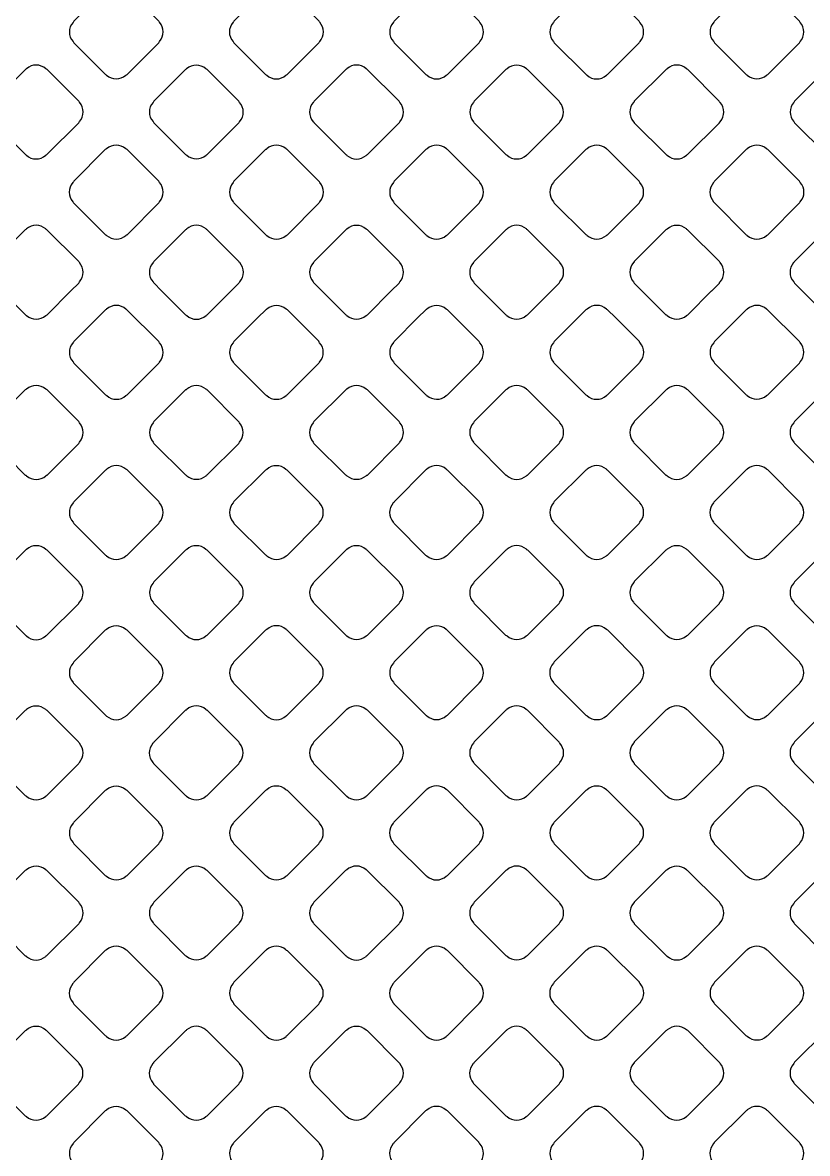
# Model space of a CAD drawing. Extents: x 0 to 248, y 0 to 175.
# Drawn here: x 83.821 to 84.877, y 146.224 to 147.746 of the extents above; entities that cross this region are included whole.
import ezdxf

# ---------------------------------------------------------------- set-up
doc = ezdxf.new("R2010")
doc.units = 0
doc.layers.add('gbr-dxf', color=7, linetype='Continuous')

msp = doc.modelspace()

# ---------------------------------------------------------------- linework, layer by layer
at = {"layer": 'gbr-dxf', "linetype": 'Continuous'}
for points in [[(83.8889, 147.7202, -0.087686), (83.8899, 147.7187), (83.9327, 147.6759, -0.083559), (83.9341, 147.675, 0.379672), (83.96, 147.675, -0.096157), (83.9616, 147.676), (84.0043, 147.7186, -0.095796), (84.0053, 147.7203, 0.379293), (84.0052, 147.7462, -0.087784), (84.0043, 147.7477), (83.9616, 147.7904, -0.092233), (83.9601, 147.7913, 0.379289), (83.9341, 147.7914, -0.095866), (83.9325, 147.7904), (83.8899, 147.7478, -0.098209), (83.8889, 147.7461, 0.379506)], [(84.1043, 147.7202, -0.09148), (84.1052, 147.7187), (84.1481, 147.6758, -0.0873), (84.1496, 147.6749, 0.379324), (84.1755, 147.6749, -0.096157), (84.1772, 147.6759), (84.2199, 147.7186, -0.095394), (84.2209, 147.7203, 0.379214), (84.2209, 147.7462, -0.083235), (84.22, 147.7476), (84.1771, 147.7905, -0.086956), (84.1756, 147.7915, 0.379731), (84.1496, 147.7915, -0.09572), (84.148, 147.7905), (84.1053, 147.7478, -0.096332), (84.1043, 147.7462, 0.379289)], [(84.32, 147.7202, -0.099534), (84.321, 147.7185), (84.3636, 147.6759, -0.095935), (84.3653, 147.6749, 0.379287), (84.3912, 147.6749, -0.095612), (84.3928, 147.6759), (84.4354, 147.7184, -0.095602), (84.4363, 147.7201, 0.379293), (84.4363, 147.746, -0.095956), (84.4353, 147.7477), (84.3925, 147.7905, -0.083056), (84.3911, 147.7914, 0.379731), (84.3652, 147.7914, -0.09572), (84.3635, 147.7904), (84.321, 147.7478, -0.096332), (84.32, 147.7462, 0.379289)], [(84.5355, 147.7201, -0.091954), (84.5365, 147.7185), (84.5792, 147.6758, -0.087978), (84.5806, 147.6749, 0.379672), (84.6066, 147.6749, -0.095612), (84.6082, 147.6759), (84.6509, 147.7186, -0.095602), (84.6519, 147.7202, 0.379293), (84.6518, 147.7461, -0.103917), (84.6508, 147.7479), (84.6083, 147.7904, -0.092126), (84.6068, 147.7914, 0.379289), (84.5808, 147.7914, -0.095866), (84.5792, 147.7904), (84.5365, 147.7477, -0.098209), (84.5355, 147.746, 0.379506)], [(84.751, 147.7202, -0.09148), (84.752, 147.7187), (84.7947, 147.6759, -0.087862), (84.7962, 147.675, 0.379059), (84.8221, 147.675, -0.09437), (84.8237, 147.6759), (84.8663, 147.7185, -0.096539), (84.8673, 147.7202, 0.379208), (84.8673, 147.7461, -0.099825), (84.8663, 147.7478), (84.8236, 147.7904, -0.087516), (84.8222, 147.7914, 0.379731), (84.7962, 147.7914, -0.09572), (84.7946, 147.7904), (84.752, 147.7478, -0.096332), (84.751, 147.7462, 0.379289)], [(83.7811, 147.6383, 0.379293), (83.7811, 147.6124, -0.087784), (83.782, 147.6109), (83.8248, 147.5681, -0.083559), (83.8262, 147.5672, 0.379672), (83.8522, 147.5672, -0.096157), (83.8538, 147.5682), (83.8966, 147.6109, -0.095796), (83.8976, 147.6126, 0.379293), (83.8975, 147.6385, -0.091956), (83.8966, 147.6401), (83.854, 147.6827, -0.095819), (83.8524, 147.6836, 0.379289), (83.8264, 147.6837, -0.095866), (83.8248, 147.6827), (83.7821, 147.64, -0.095796)], [(83.9966, 147.6125, -0.082787), (83.9975, 147.6111), (84.0403, 147.5682, -0.095585), (84.042, 147.5673, 0.379287), (84.0679, 147.5673, -0.096157), (84.0695, 147.5682), (84.1121, 147.6108, -0.095796), (84.1131, 147.6124, 0.379293), (84.113, 147.6384, -0.092348), (84.1121, 147.6399), (84.0694, 147.6826, -0.095916), (84.0677, 147.6836, 0.379731), (84.0418, 147.6836, -0.095756), (84.0401, 147.6826), (83.9976, 147.6401, -0.095819), (83.9966, 147.6384, 0.379289)], [(84.2122, 147.6124, -0.09572), (84.2132, 147.6108), (84.2559, 147.5681, -0.091913), (84.2574, 147.5671, 0.379731), (84.2834, 147.5671, -0.095865), (84.285, 147.5681), (84.3277, 147.6107, -0.095628), (84.3286, 147.6123, 0.379731), (84.3286, 147.6383, -0.095756), (84.3277, 147.64), (84.2848, 147.6828, -0.082892), (84.2834, 147.6837, 0.379731), (84.2575, 147.6837, -0.09572), (84.2558, 147.6827), (84.2132, 147.64, -0.096266), (84.2122, 147.6384, 0.379731)], [(84.4278, 147.6124, -0.100032), (84.4288, 147.6107), (84.4713, 147.5682, -0.095916), (84.4729, 147.5672, 0.379731), (84.4989, 147.5672, -0.096265), (84.5005, 147.5682), (84.543, 147.6107, -0.095916), (84.544, 147.6123, 0.379731), (84.544, 147.6383, -0.096265), (84.543, 147.64), (84.5003, 147.6827, -0.083056), (84.499, 147.6835, 0.379731), (84.473, 147.6835, -0.09572), (84.4713, 147.6826), (84.4288, 147.64, -0.096266), (84.4278, 147.6384, 0.379731)], [(84.6432, 147.6124, -0.091558), (84.6442, 147.6108), (84.6869, 147.5681, -0.090168), (84.6884, 147.5672, 0.379224), (84.7143, 147.5672, -0.094632), (84.7159, 147.5681), (84.7586, 147.6108, -0.094533), (84.7596, 147.6124, 0.379293), (84.7596, 147.6384, -0.106201), (84.7585, 147.6402), (84.716, 147.6827, -0.091913), (84.7145, 147.6837, 0.379731), (84.6885, 147.6837, -0.09572), (84.6869, 147.6827), (84.6442, 147.64, -0.096266), (84.6432, 147.6384, 0.379731)], [(84.8587, 147.6384, 0.379293), (84.8588, 147.6125, -0.090058), (84.8597, 147.611), (84.9026, 147.5681, -0.083134), (84.9039, 147.5672, 0.379731), (84.9299, 147.5672, -0.096265), (84.9316, 147.5682), (84.9742, 147.6108, -0.095916), (84.9751, 147.6124, 0.379731), (84.9751, 147.6384, -0.087274), (84.9742, 147.6399), (84.9314, 147.6827, -0.091703), (84.9299, 147.6836, 0.379107), (84.9039, 147.6836, -0.095866), (84.9023, 147.6827), (84.8597, 147.6401, -0.095824)], [(83.8888, 147.5046, -0.082756), (83.8897, 147.5033), (83.9325, 147.4604, -0.095916), (83.9341, 147.4595, 0.379731), (83.9601, 147.4595, -0.096265), (83.9617, 147.4604), (84.0044, 147.5031, -0.096266), (84.0053, 147.5047, 0.379731), (84.0053, 147.5307, -0.09572), (84.0044, 147.5323), (83.9618, 147.5749, -0.09979), (83.96, 147.5759, 0.379731), (83.9341, 147.5759, -0.09572), (83.9324, 147.5749), (83.8898, 147.5323, -0.096266), (83.8888, 147.5306, 0.379731)], [(84.1045, 147.5047, -0.087748), (84.1054, 147.5032), (84.1483, 147.4603, -0.083134), (84.1497, 147.4594, 0.379731), (84.1757, 147.4594, -0.096265), (84.1773, 147.4604), (84.2199, 147.503, -0.095916), (84.2209, 147.5046, 0.379731), (84.2209, 147.5306, -0.087748), (84.22, 147.5321), (84.1772, 147.5749, -0.091964), (84.1756, 147.5758, 0.379731), (84.1496, 147.5758, -0.096265), (84.148, 147.5748), (84.1054, 147.5323, -0.095916), (84.1045, 147.5306, 0.379731)], [(84.32, 147.5046, -0.09572), (84.321, 147.5029), (84.3636, 147.4604, -0.091964), (84.3651, 147.4594, 0.379731), (84.3911, 147.4594, -0.096265), (84.3927, 147.4604), (84.4354, 147.503, -0.096266), (84.4363, 147.5046, 0.379731), (84.4363, 147.5306, -0.09572), (84.4354, 147.5323), (84.3927, 147.575, -0.083121), (84.3913, 147.5758, 0.379731), (84.3653, 147.5758, -0.096265), (84.3636, 147.5749), (84.321, 147.5322, -0.096266), (84.32, 147.5305, 0.379731)], [(84.5355, 147.5047, -0.100266), (84.5365, 147.503), (84.579, 147.4605, -0.096227), (84.5807, 147.4595, 0.379155), (84.6066, 147.4595, -0.095236), (84.6082, 147.4604), (84.6508, 147.503, -0.09584), (84.6518, 147.5046, 0.379506), (84.6518, 147.5306, -0.095973), (84.6508, 147.5322), (84.608, 147.575, -0.083121), (84.6067, 147.5758, 0.379731), (84.5807, 147.5758, -0.096265), (84.579, 147.5749), (84.5365, 147.5323, -0.095916), (84.5355, 147.5307, 0.379731)], [(84.7509, 147.5306, 0.379475), (84.7509, 147.5046, -0.087784), (84.7519, 147.5031), (84.7947, 147.4603, -0.083651), (84.7961, 147.4594, 0.379321), (84.8221, 147.4594, -0.095506), (84.8237, 147.4603), (84.8665, 147.5031, -0.095895), (84.8675, 147.5047, 0.378943), (84.8675, 147.5307, -0.091476), (84.8665, 147.5322), (84.8238, 147.5749, -0.096128), (84.8222, 147.5759, 0.379155), (84.7962, 147.5759, -0.095614), (84.7946, 147.575), (84.7519, 147.5322, -0.095204)], [(83.7811, 147.397, -0.09148), (83.782, 147.3954), (83.8248, 147.3526, -0.092233), (83.8264, 147.3517, 0.37981), (83.8523, 147.3517, -0.095956), (83.854, 147.3527), (83.8862, 147.3849), (83.8966, 147.3953, -0.095602), (83.8975, 147.3969, 0.379293), (83.8975, 147.4228, -0.087748), (83.8966, 147.4243), (83.8538, 147.4671, -0.091913), (83.8522, 147.4681, 0.379731), (83.8263, 147.4681, -0.09572), (83.8246, 147.4671), (83.7821, 147.4246, -0.096332), (83.7811, 147.4229, 0.379289)], [(83.9966, 147.3968, -0.082704), (83.9975, 147.3955), (84.008, 147.3849, -0.023912), (84.0096, 147.3832), (84.0401, 147.3527, -0.105123), (84.0419, 147.3516, 0.379404), (84.0679, 147.3516, -0.096157), (84.0695, 147.3526), (84.1018, 147.3849), (84.1122, 147.3953, -0.095602), (84.1132, 147.3969, 0.379293), (84.1132, 147.4228, -0.095956), (84.1122, 147.4245), (84.0696, 147.4671, -0.09979), (84.0679, 147.4681, 0.379731), (84.0419, 147.4681, -0.09572), (84.0403, 147.4671), (83.9976, 147.4244, -0.096332), (83.9966, 147.4228, 0.379289)], [(84.2122, 147.3968, -0.082787), (84.2131, 147.3955), (84.2559, 147.3526, -0.088202), (84.2574, 147.3517, 0.37981), (84.2834, 147.3517, -0.095956), (84.285, 147.3527), (84.3172, 147.3848), (84.3276, 147.3953, -0.095602), (84.3286, 147.3969, 0.379293), (84.3286, 147.4228, -0.091954), (84.3276, 147.4244), (84.285, 147.467, -0.095916), (84.2834, 147.468, 0.379731), (84.2574, 147.468, -0.096265), (84.2558, 147.467), (84.2132, 147.4244, -0.096111), (84.2123, 147.4228, 0.379289)], [(84.4276, 147.3968, -0.087248), (84.4285, 147.3954), (84.4713, 147.3526, -0.088779), (84.4728, 147.3516, 0.379117), (84.4988, 147.3516, -0.09601), (84.5004, 147.3526), (84.5322, 147.3843, -0.011237), (84.5327, 147.3849), (84.5431, 147.3953, -0.096023), (84.5441, 147.397, 0.379538), (84.5441, 147.4229, -0.087049), (84.5432, 147.4244), (84.5005, 147.4671, -0.091913), (84.4989, 147.4681, 0.379731), (84.4729, 147.4681, -0.09572), (84.4713, 147.4671), (84.4286, 147.4244, -0.096111), (84.4276, 147.4228, 0.379321)], [(84.6432, 147.3969, -0.09185), (84.6441, 147.3954), (84.6867, 147.3528, -0.104691), (84.6885, 147.3518, 0.37981), (84.7145, 147.3518, -0.096625), (84.7161, 147.3527), (84.7482, 147.3848), (84.7483, 147.3849), (84.7586, 147.3952, -0.097673), (84.7596, 147.3969, 0.378687), (84.7596, 147.4228, -0.0865), (84.7587, 147.4243), (84.7159, 147.4671, -0.091364), (84.7143, 147.4681, 0.379293), (84.6884, 147.468, -0.09744), (84.6867, 147.4671), (84.6442, 147.4245, -0.096726), (84.6432, 147.4229, 0.379287)], [(84.8586, 147.4228, 0.378603), (84.8587, 147.3969, -0.085248), (84.8596, 147.3954), (84.8701, 147.3849, -0.024107), (84.8717, 147.3832), (84.9021, 147.3528, -0.104691), (84.9039, 147.3517, 0.37981), (84.9298, 147.3517, -0.095973), (84.9315, 147.3527), (84.9742, 147.3954, -0.095602), (84.9751, 147.397, 0.378906), (84.9751, 147.423, -0.095506), (84.9742, 147.4246), (84.9316, 147.4671, -0.099849), (84.9299, 147.4681, 0.378815), (84.904, 147.4681, -0.095506), (84.9024, 147.4671), (84.8596, 147.4244, -0.095293)], [(83.889, 147.2892, -0.104392), (83.89, 147.2874), (83.9325, 147.2449, -0.100151), (83.9342, 147.2439, 0.37981), (83.9602, 147.2439, -0.095956), (83.9618, 147.2449), (84.0043, 147.2874, -0.096332), (84.0053, 147.289, 0.37981), (84.0053, 147.315, -0.096625), (84.0043, 147.3166), (83.9615, 147.3595, -0.082483), (83.9601, 147.3603, 0.378906), (83.9341, 147.3603, -0.095506), (83.9325, 147.3594), (83.9221, 147.349), (83.89, 147.3168, -0.096627), (83.889, 147.3152, 0.379731)], [(84.1045, 147.315, 0.379562), (84.1045, 147.2891, -0.108195), (84.1056, 147.2872), (84.1478, 147.2449, -0.10437), (84.1496, 147.2439, 0.379308), (84.1756, 147.2439, -0.09601), (84.1772, 147.2449), (84.2198, 147.2875, -0.096227), (84.2208, 147.2891, 0.379422), (84.2208, 147.3151, -0.108195), (84.2198, 147.317), (84.1887, 147.3481, -0.014887), (84.1877, 147.349), (84.1773, 147.3594, -0.091631), (84.1757, 147.3603, 0.378815), (84.1498, 147.3603, -0.095866), (84.1482, 147.3594), (84.1377, 147.349), (84.1055, 147.3167, -0.096328)], [(84.32, 147.2892, -0.092348), (84.321, 147.2876), (84.3637, 147.2449, -0.088547), (84.3652, 147.244, 0.379237), (84.3911, 147.2439, -0.095506), (84.3927, 147.2449), (84.4354, 147.2875, -0.095585), (84.4363, 147.2892, 0.379465), (84.4363, 147.3151, -0.092348), (84.4354, 147.3167), (84.404, 147.3481, -0.014794), (84.4031, 147.349), (84.3926, 147.3594, -0.0873), (84.3911, 147.3603, 0.378906), (84.3652, 147.3603, -0.095506), (84.3635, 147.3594), (84.3531, 147.3489), (84.321, 147.3168, -0.096627), (84.32, 147.3152, 0.379731)], [(84.5354, 147.2891, -0.09253), (84.5364, 147.2875), (84.5791, 147.2448, -0.088207), (84.5806, 147.2439, 0.379451), (84.6066, 147.2439, -0.096117), (84.6082, 147.2448), (84.6509, 147.2876, -0.095895), (84.6519, 147.2892, 0.378879), (84.6519, 147.3151, -0.092052), (84.651, 147.3167), (84.6196, 147.348, -0.014794), (84.6187, 147.3489), (84.6081, 147.3595, -0.08232), (84.6067, 147.3604, 0.378858), (84.5808, 147.3604, -0.095862), (84.5791, 147.3594), (84.5364, 147.3167, -0.096314), (84.5354, 147.3151, 0.379731)], [(84.751, 147.3151, 0.37947), (84.751, 147.2892, -0.096458), (84.752, 147.2875), (84.7946, 147.2449, -0.092289), (84.7961, 147.244, 0.37981), (84.8221, 147.244, -0.096625), (84.8237, 147.245), (84.8663, 147.2875, -0.096332), (84.8673, 147.2892, 0.37981), (84.8673, 147.3152, -0.087784), (84.8664, 147.3166), (84.8235, 147.3595, -0.082834), (84.8222, 147.3603, 0.379196), (84.7962, 147.3603, -0.096157), (84.7946, 147.3594), (84.752, 147.3168, -0.096527)], [(83.7811, 147.1813, -0.087613), (83.782, 147.1798), (83.8247, 147.1371, -0.100073), (83.8265, 147.1361, 0.379201), (83.8524, 147.1361, -0.096625), (83.854, 147.1371), (83.8967, 147.1797, -0.096111), (83.8976, 147.1814, 0.379451), (83.8977, 147.2073, -0.092029), (83.8967, 147.2089), (83.854, 147.2516, -0.096539), (83.8523, 147.2526, 0.379249), (83.8264, 147.2526, -0.096458), (83.8247, 147.2516), (83.7821, 147.2089, -0.096627), (83.7811, 147.2073, 0.3795)], [(83.9967, 147.1813, -0.092348), (83.9977, 147.1797), (84.0402, 147.1373, -0.104311), (84.042, 147.1362, 0.37981), (84.0679, 147.1362, -0.096625), (84.0696, 147.1372), (84.1121, 147.1797, -0.096111), (84.113, 147.1814, 0.37981), (84.113, 147.2073, -0.088014), (84.1121, 147.2088), (84.0694, 147.2515, -0.092233), (84.0679, 147.2524, 0.379731), (84.0419, 147.2524, -0.096458), (84.0403, 147.2515), (83.9977, 147.2089, -0.096627), (83.9967, 147.2073, 0.379731)], [(84.2121, 147.2073, 0.379249), (84.2121, 147.1813, -0.096475), (84.2131, 147.1797), (84.2555, 147.1373, -0.108662), (84.2574, 147.1362, 0.379237), (84.2833, 147.1362, -0.09601), (84.285, 147.1371), (84.3276, 147.1798, -0.095916), (84.3286, 147.1814, 0.379011), (84.3286, 147.2074, -0.099971), (84.3276, 147.2091), (84.2852, 147.2516, -0.103973), (84.2834, 147.2526, 0.379112), (84.2574, 147.2526, -0.096614), (84.2558, 147.2516), (84.2131, 147.2089, -0.096195)], [(84.4277, 147.2074, 0.379605), (84.4277, 147.1814, -0.088014), (84.4286, 147.1799), (84.4715, 147.1371, -0.083733), (84.4729, 147.1362, 0.37981), (84.4989, 147.1362, -0.095973), (84.5005, 147.1371), (84.5431, 147.1797, -0.096332), (84.5441, 147.1814, 0.37981), (84.5441, 147.2074, -0.092348), (84.5431, 147.2089), (84.5005, 147.2516, -0.096111), (84.4989, 147.2525, 0.379297), (84.4729, 147.2526, -0.096367), (84.4713, 147.2516), (84.4287, 147.209, -0.096423)], [(84.6432, 147.2073, 0.37947), (84.6432, 147.1813, -0.09253), (84.6441, 147.1798), (84.6868, 147.1371, -0.088207), (84.6883, 147.1362, 0.379451), (84.7143, 147.1362, -0.096117), (84.7159, 147.1371), (84.7587, 147.1799, -0.095895), (84.7596, 147.1815, 0.379201), (84.7596, 147.2075, -0.087784), (84.7587, 147.209), (84.716, 147.2516, -0.092233), (84.7145, 147.2526, 0.379357), (84.6885, 147.2526, -0.096507), (84.6869, 147.2516), (84.6442, 147.2089, -0.096527)], [(84.8587, 147.1814, -0.09253), (84.8596, 147.1799), (84.9022, 147.1373, -0.10437), (84.904, 147.1362, 0.37981), (84.93, 147.1362, -0.095956), (84.9316, 147.1372), (84.9741, 147.1797, -0.096332), (84.9751, 147.1814, 0.37981), (84.9751, 147.2073, -0.087784), (84.9742, 147.2088), (84.9314, 147.2516, -0.092289), (84.9298, 147.2526, 0.379731), (84.9039, 147.2526, -0.096723), (84.9022, 147.2516), (84.8597, 147.2091, -0.096857), (84.8587, 147.2074, 0.379731)], [(83.8889, 147.0995, 0.378939), (83.8889, 147.0736, -0.096117), (83.8899, 147.0719), (83.9325, 147.0293, -0.092187), (83.9341, 147.0283, 0.379201), (83.96, 147.0284, -0.095956), (83.9617, 147.0293), (84.0043, 147.072, -0.096332), (84.0053, 147.0736, 0.37981), (84.0053, 147.0996, -0.100285), (84.0043, 147.1013), (83.9617, 147.1439, -0.088207), (83.9602, 147.1448, 0.3795), (83.9343, 147.1448, -0.096614), (83.9326, 147.1438), (83.8899, 147.1011, -0.096539)], [(84.1045, 147.0737, -0.104293), (84.1055, 147.0719), (84.1479, 147.0295, -0.101196), (84.1497, 147.0285, 0.379237), (84.1756, 147.0284, -0.095506), (84.1773, 147.0294), (84.2198, 147.072, -0.095585), (84.2208, 147.0736, 0.379465), (84.2208, 147.0996, -0.092348), (84.2198, 147.1011), (84.1772, 147.1437, -0.096627), (84.1755, 147.1447, 0.379731), (84.1496, 147.1447, -0.096723), (84.1479, 147.1437), (84.1055, 147.1013, -0.096857), (84.1045, 147.0997, 0.379731)], [(84.3199, 147.0995, 0.37947), (84.3199, 147.0736, -0.100399), (84.3209, 147.0719), (84.3634, 147.0293, -0.096627), (84.3651, 147.0283, 0.379308), (84.391, 147.0283, -0.095866), (84.3927, 147.0293), (84.4354, 147.0721, -0.095585), (84.4364, 147.0737, 0.379422), (84.4364, 147.0997, -0.096625), (84.4354, 147.1013), (84.3929, 147.1438, -0.100151), (84.3912, 147.1448, 0.379357), (84.3652, 147.1449, -0.096507), (84.3636, 147.1439), (84.3209, 147.1012, -0.096328)], [(84.5355, 147.0736, -0.088014), (84.5364, 147.0722), (84.5792, 147.0294, -0.083733), (84.5806, 147.0285, 0.37981), (84.6066, 147.0285, -0.095973), (84.6082, 147.0294), (84.6508, 147.072, -0.096332), (84.6518, 147.0737, 0.37981), (84.6518, 147.0997, -0.092348), (84.6508, 147.1012), (84.6083, 147.1438, -0.096111), (84.6066, 147.1448, 0.379731), (84.5807, 147.1448, -0.096458), (84.579, 147.1438), (84.5365, 147.1013, -0.096857), (84.5355, 147.0996, 0.379731)], [(84.7508, 147.0996, 0.37947), (84.7509, 147.0736, -0.088014), (84.7518, 147.0721), (84.7945, 147.0294, -0.100499), (84.7962, 147.0284, 0.379308), (84.8221, 147.0284, -0.09601), (84.8238, 147.0294), (84.8665, 147.072, -0.096227), (84.8674, 147.0737, 0.379422), (84.8674, 147.0996, -0.09253), (84.8665, 147.1012), (84.8238, 147.1439, -0.096423), (84.8221, 147.1449, 0.379357), (84.7962, 147.1449, -0.096507), (84.7945, 147.1439), (84.7518, 147.1012, -0.096527)], [(83.7811, 146.9916, 0.37947), (83.7811, 146.9657, -0.088014), (83.782, 146.9642), (83.8248, 146.9214, -0.083651), (83.8262, 146.9205, 0.37981), (83.8522, 146.9205, -0.095956), (83.8538, 146.9215), (83.8966, 146.9642, -0.096332), (83.8975, 146.9659, 0.379308), (83.8976, 146.9918, -0.092052), (83.8966, 146.9934), (83.854, 147.036, -0.096527), (83.8524, 147.037, 0.379), (83.8264, 147.037, -0.095968), (83.8248, 147.036), (83.7821, 146.9933, -0.096527)], [(83.9967, 146.9659, -0.100076), (83.9977, 146.9642), (84.0402, 146.9216, -0.096328), (84.0419, 146.9206, 0.378897), (84.0678, 146.9206, -0.096528), (84.0694, 146.9216), (84.1121, 146.9643, -0.095916), (84.1131, 146.9659, 0.379011), (84.1131, 146.9918, -0.09601), (84.1121, 146.9935), (84.0695, 147.036, -0.100401), (84.0678, 147.037, 0.37947), (84.0419, 147.037, -0.096458), (84.0402, 147.036), (83.9977, 146.9935, -0.096627), (83.9967, 146.9918, 0.379357)], [(84.2122, 146.9918, 0.379605), (84.2122, 146.9659, -0.096458), (84.2132, 146.9642), (84.2558, 146.9216, -0.092289), (84.2574, 146.9207, 0.37981), (84.2834, 146.9207, -0.096625), (84.285, 146.9216), (84.3276, 146.9642, -0.096332), (84.3286, 146.9659, 0.37981), (84.3286, 146.9918, -0.083317), (84.3277, 146.9932), (84.2848, 147.0361, -0.088202), (84.2833, 147.037, 0.379297), (84.2574, 147.037, -0.096367), (84.2558, 147.0361), (84.2132, 146.9935, -0.096423)], [(84.4276, 146.9658, -0.096458), (84.4286, 146.9641), (84.471, 146.9218, -0.108174), (84.4729, 146.9207, 0.379308), (84.4988, 146.9207, -0.095866), (84.5004, 146.9217), (84.5431, 146.9643, -0.095585), (84.5441, 146.966, 0.379191), (84.5441, 146.9919, -0.100082), (84.5431, 146.9936), (84.5007, 147.036, -0.103923), (84.4989, 147.0371, 0.379249), (84.4729, 147.0371, -0.096723), (84.4713, 147.0361), (84.4286, 146.9934, -0.096857), (84.4276, 146.9918, 0.379731)], [(84.6432, 146.9659, -0.087784), (84.6441, 146.9645), (84.687, 146.9215, -0.083596), (84.6884, 146.9207, 0.37981), (84.7144, 146.9207, -0.096625), (84.716, 146.9216), (84.7586, 146.9642, -0.096111), (84.7596, 146.9659, 0.37981), (84.7596, 146.9918, -0.09253), (84.7587, 146.9934), (84.716, 147.0361, -0.096423), (84.7143, 147.0371, 0.379731), (84.6884, 147.0371, -0.096458), (84.6867, 147.0361), (84.6442, 146.9936, -0.096627), (84.6432, 146.9919, 0.379731)], [(84.8587, 146.9658, -0.087784), (84.8596, 146.9643), (84.9022, 146.9217, -0.100151), (84.9039, 146.9207, 0.379308), (84.9298, 146.9207, -0.09601), (84.9315, 146.9217), (84.9741, 146.9643, -0.096227), (84.9751, 146.966, 0.379191), (84.9751, 146.9919, -0.092029), (84.9742, 146.9935), (84.9316, 147.0361, -0.096539), (84.9299, 147.0371, 0.379249), (84.904, 147.0371, -0.096458), (84.9023, 147.0361), (84.8597, 146.9934, -0.096627), (84.8587, 146.9918, 0.379731)], [(83.8889, 146.858, -0.096475), (83.8898, 146.8564), (83.9325, 146.8138, -0.092959), (83.934, 146.8128, 0.379237), (83.96, 146.8128, -0.095506), (83.9616, 146.8138), (84.0043, 146.8564, -0.095585), (84.0053, 146.8581, 0.379465), (84.0052, 146.884, -0.10047), (84.0042, 146.8857), (83.9618, 146.9282, -0.10399), (83.96, 146.9292, 0.379731), (83.9341, 146.9292, -0.096458), (83.9324, 146.9282), (83.8898, 146.8857, -0.096627), (83.8889, 146.884, 0.379731)], [(84.1044, 146.8581, -0.09601), (84.1054, 146.8565), (84.148, 146.8138, -0.092398), (84.1496, 146.8128, 0.379422), (84.1756, 146.8129, -0.096625), (84.1772, 146.8138), (84.2198, 146.8565, -0.096111), (84.2208, 146.8581, 0.379308), (84.2208, 146.884, -0.099971), (84.2198, 146.8858), (84.1771, 146.9284, -0.087864), (84.1757, 146.9294, 0.378945), (84.1497, 146.9294, -0.096355), (84.1481, 146.9284), (84.1054, 146.8857, -0.096328), (84.1044, 146.884, 0.378964)], [(84.32, 146.8582, -0.100514), (84.321, 146.8564), (84.3635, 146.8139, -0.096195), (84.3651, 146.813, 0.379201), (84.3911, 146.813, -0.096625), (84.3927, 146.814), (84.4352, 146.8565, -0.096332), (84.4362, 146.8581, 0.379451), (84.4362, 146.884, -0.096117), (84.4352, 146.8857), (84.3925, 146.9284, -0.083081), (84.3911, 146.9293, 0.379249), (84.3652, 146.9293, -0.096723), (84.3635, 146.9283), (84.321, 146.8858, -0.096627), (84.32, 146.8841, 0.3795)], [(84.5353, 146.884, 0.379249), (84.5353, 146.8581, -0.096475), (84.5363, 146.8564), (84.5788, 146.814, -0.108174), (84.5807, 146.8129, 0.37981), (84.6067, 146.8129, -0.096625), (84.6083, 146.8139), (84.6509, 146.8565, -0.096111), (84.6519, 146.8581, 0.379308), (84.6519, 146.8841, -0.099971), (84.6509, 146.8858), (84.6084, 146.9283, -0.103973), (84.6066, 146.9294, 0.379112), (84.5807, 146.9294, -0.096614), (84.579, 146.9284), (84.5363, 146.8857, -0.096195)], [(84.751, 146.8581, -0.083586), (84.7519, 146.8567), (84.7946, 146.814, -0.096195), (84.7962, 146.813, 0.379201), (84.8222, 146.813, -0.096625), (84.8238, 146.814), (84.8663, 146.8565, -0.096111), (84.8673, 146.8581, 0.379451), (84.8673, 146.8841, -0.096259), (84.8663, 146.8857), (84.8238, 146.9283, -0.100215), (84.8221, 146.9293, 0.379249), (84.7962, 146.9292, -0.096458), (84.7945, 146.9282), (84.752, 146.8857, -0.096627), (84.751, 146.8841, 0.3795)], [(83.7811, 146.7503, -0.100399), (83.7821, 146.7486), (83.8246, 146.706, -0.096627), (83.8263, 146.7051, 0.379308), (83.8522, 146.705, -0.096117), (83.8539, 146.706), (83.8965, 146.7487, -0.096227), (83.8975, 146.7503, 0.378952), (83.8975, 146.7762, -0.095866), (83.8965, 146.7779), (83.854, 146.8204, -0.100093), (83.8522, 146.8214, 0.37947), (83.8263, 146.8214, -0.096723), (83.8246, 146.8204), (83.7821, 146.7779, -0.096857), (83.7811, 146.7763, 0.379731)], [(83.9965, 146.7762, 0.379605), (83.9965, 146.7502, -0.083792), (83.9974, 146.7488), (84.0402, 146.7061, -0.096627), (84.0418, 146.7051, 0.379308), (84.0678, 146.7051, -0.095866), (84.0694, 146.706), (84.1121, 146.7487, -0.096227), (84.113, 146.7503, 0.379191), (84.113, 146.7763, -0.096259), (84.1121, 146.7779), (84.0695, 146.8205, -0.100073), (84.0678, 146.8215, 0.378645), (84.0419, 146.8215, -0.096355), (84.0402, 146.8205), (83.9975, 146.7778, -0.096423)], [(84.2122, 146.7503, -0.092348), (84.2131, 146.7487), (84.2558, 146.706, -0.088202), (84.2573, 146.7051, 0.37981), (84.2832, 146.7051, -0.095956), (84.2849, 146.7061), (84.3276, 146.7488, -0.096332), (84.3286, 146.7505, 0.37981), (84.3286, 146.7764, -0.087784), (84.3277, 146.7779), (84.285, 146.8206, -0.092233), (84.2834, 146.8216, 0.379731), (84.2574, 146.8216, -0.096458), (84.2558, 146.8206), (84.2131, 146.7779, -0.096627), (84.2122, 146.7763, 0.379731)], [(84.4277, 146.7504, -0.096608), (84.4287, 146.7488), (84.4713, 146.7061, -0.092233), (84.4729, 146.7051, 0.379308), (84.4989, 146.7051, -0.09601), (84.5005, 146.7061), (84.5431, 146.7487, -0.096227), (84.5441, 146.7504, 0.378952), (84.5441, 146.7763, -0.082787), (84.5432, 146.7777), (84.5003, 146.8207, -0.087865), (84.4988, 146.8216, 0.37947), (84.4728, 146.8216, -0.096723), (84.4712, 146.8206), (84.4287, 146.778, -0.096857), (84.4277, 146.7764, 0.379731)], [(84.6432, 146.7503, -0.100514), (84.6442, 146.7486), (84.6867, 146.7061, -0.096539), (84.6883, 146.7051, 0.37889), (84.7143, 146.7051, -0.096117), (84.7159, 146.7061), (84.7587, 146.7489, -0.095895), (84.7596, 146.7505, 0.379201), (84.7596, 146.7764, -0.096625), (84.7586, 146.7781), (84.7162, 146.8206, -0.100151), (84.7145, 146.8216, 0.379731), (84.6885, 146.8216, -0.096458), (84.6868, 146.8206), (84.6442, 146.7779, -0.096627), (84.6432, 146.7763, 0.3795)], [(84.8587, 146.7504, -0.083792), (84.8596, 146.749), (84.9024, 146.7062, -0.096627), (84.904, 146.7052, 0.379308), (84.93, 146.7052, -0.095866), (84.9316, 146.7062), (84.9742, 146.7487, -0.095585), (84.9751, 146.7503, 0.378952), (84.9751, 146.7763, -0.09601), (84.9742, 146.7779), (84.9315, 146.8205, -0.100093), (84.9298, 146.8215, 0.37947), (84.9039, 146.8215, -0.096723), (84.9022, 146.8206), (84.8597, 146.778, -0.096857), (84.8587, 146.7764, 0.379731)], [(83.8889, 146.6685, 0.379605), (83.8889, 146.6426, -0.108195), (83.89, 146.6407), (83.9323, 146.5984, -0.104691), (83.9341, 146.5974, 0.37981), (83.9601, 146.5974, -0.096625), (83.9617, 146.5983), (84.0042, 146.6408, -0.096332), (84.0052, 146.6425, 0.37981), (84.0052, 146.6684, -0.104392), (84.0042, 146.6702), (83.9618, 146.7126, -0.107961), (83.96, 146.7136, 0.379297), (83.934, 146.7136, -0.096367), (83.9324, 146.7127), (83.8899, 146.6702, -0.096423)], [(84.1044, 146.6425, -0.096458), (84.1054, 146.6409), (84.1479, 146.5983, -0.092289), (84.1495, 146.5974, 0.37981), (84.1755, 146.5974, -0.095973), (84.1771, 146.5983), (84.2197, 146.641, -0.096332), (84.2207, 146.6426, 0.37981), (84.2207, 146.6686, -0.10047), (84.2197, 146.6703), (84.1773, 146.7127, -0.10399), (84.1755, 146.7137, 0.379731), (84.1496, 146.7137, -0.096458), (84.1479, 146.7127), (84.1054, 146.6701, -0.096857), (84.1044, 146.6685, 0.379731)], [(84.3198, 146.6426, -0.092139), (84.3208, 146.641), (84.3636, 146.5982, -0.087638), (84.3651, 146.5973, 0.37981), (84.3911, 146.5973, -0.096625), (84.3927, 146.5983), (84.4354, 146.641, -0.096111), (84.4364, 146.6427, 0.37981), (84.4364, 146.6686, -0.088014), (84.4355, 146.6701), (84.3927, 146.7129, -0.092233), (84.3911, 146.7139, 0.379731), (84.3651, 146.7139, -0.096458), (84.3635, 146.7129), (84.3208, 146.6702, -0.096627), (84.3198, 146.6686, 0.379731)], [(84.5355, 146.6426, -0.096625), (84.5365, 146.641), (84.579, 146.5984, -0.092233), (84.5806, 146.5974, 0.37981), (84.6066, 146.5974, -0.095956), (84.6082, 146.5984), (84.6508, 146.641, -0.096332), (84.6518, 146.6427, 0.37981), (84.6518, 146.6686, -0.083317), (84.6509, 146.67), (84.6081, 146.7128, -0.088202), (84.6066, 146.7137, 0.379731), (84.5807, 146.7137, -0.096458), (84.579, 146.7128), (84.5365, 146.6702, -0.096627), (84.5355, 146.6686, 0.379731)], [(84.7508, 146.6685, 0.37947), (84.7509, 146.6426, -0.096458), (84.7518, 146.6409), (84.7943, 146.5984, -0.108174), (84.7962, 146.5974, 0.379308), (84.8221, 146.5974, -0.095866), (84.8238, 146.5983), (84.8665, 146.641, -0.095585), (84.8674, 146.6426, 0.379422), (84.8674, 146.6686, -0.10047), (84.8664, 146.6703), (84.8239, 146.7128, -0.10399), (84.8221, 146.7138, 0.379357), (84.7962, 146.7139, -0.096507), (84.7945, 146.7129), (84.7518, 146.6702, -0.096527)], [(83.781, 146.5607, 0.37947), (83.7811, 146.5347, -0.096458), (83.782, 146.5331), (83.8247, 146.4904, -0.092289), (83.8262, 146.4895, 0.37981), (83.8522, 146.4895, -0.096625), (83.8538, 146.4905), (83.8966, 146.5332, -0.096111), (83.8975, 146.5348, 0.379308), (83.8976, 146.5608, -0.083262), (83.8967, 146.5622), (83.8538, 146.6051, -0.087864), (83.8523, 146.606, 0.379), (83.8264, 146.606, -0.096614), (83.8247, 146.605), (83.782, 146.5623, -0.096842)], [(83.9966, 146.5607, 0.379249), (83.9966, 146.5348, -0.096458), (83.9976, 146.5331), (84.0399, 146.4907, -0.108174), (84.0418, 146.4897, 0.37981), (84.0678, 146.4897, -0.096625), (84.0694, 146.4907), (84.1119, 146.5332, -0.096332), (84.1129, 146.5348, 0.379451), (84.1129, 146.5608, -0.100082), (84.1119, 146.5625), (84.0695, 146.6049, -0.103673), (84.0677, 146.6059, 0.378939), (84.0418, 146.6059, -0.096614), (84.0401, 146.6049), (83.9976, 146.5623, -0.096539)], [(84.212, 146.5348, -0.087784), (84.2129, 146.5333), (84.2559, 146.4904, -0.083596), (84.2573, 146.4895, 0.37981), (84.2832, 146.4895, -0.096625), (84.2849, 146.4905), (84.3276, 146.5332, -0.096111), (84.3286, 146.5348, 0.37981), (84.3286, 146.5608, -0.09253), (84.3276, 146.5624), (84.2849, 146.6051, -0.096423), (84.2833, 146.606, 0.379731), (84.2573, 146.606, -0.096458), (84.2557, 146.6051), (84.213, 146.5624, -0.096627), (84.212, 146.5607, 0.379731)], [(84.4276, 146.5348, -0.087613), (84.4285, 146.5333), (84.4712, 146.4907, -0.100073), (84.4729, 146.4897, 0.379201), (84.4988, 146.4897, -0.096625), (84.5005, 146.4907), (84.5431, 146.5333, -0.096111), (84.5441, 146.5349, 0.379451), (84.5441, 146.5609, -0.092029), (84.5431, 146.5625), (84.5005, 146.6051, -0.096539), (84.4989, 146.606, 0.379249), (84.4729, 146.606, -0.096458), (84.4713, 146.605), (84.4286, 146.5624, -0.096627), (84.4276, 146.5607, 0.3795)], [(84.6432, 146.5349, -0.096475), (84.6442, 146.5333), (84.6869, 146.4906, -0.092289), (84.6884, 146.4896, 0.37981), (84.7144, 146.4896, -0.096625), (84.716, 146.4906), (84.7586, 146.5332, -0.096332), (84.7596, 146.5348, 0.37981), (84.7596, 146.5608, -0.083317), (84.7587, 146.5622), (84.7158, 146.6051, -0.088202), (84.7143, 146.606, 0.379731), (84.6884, 146.606, -0.096458), (84.6867, 146.6051), (84.6442, 146.5625, -0.096627), (84.6432, 146.5609, 0.379731)], [(84.8587, 146.5348, -0.096458), (84.8597, 146.5331), (84.902, 146.4907, -0.108174), (84.9039, 146.4897, 0.37981), (84.9299, 146.4897, -0.096625), (84.9315, 146.4907), (84.9741, 146.5333, -0.096111), (84.9751, 146.5349, 0.37981), (84.9751, 146.5609, -0.099964), (84.9741, 146.5626), (84.9317, 146.605, -0.104264), (84.9299, 146.606, 0.379731), (84.904, 146.606, -0.096723), (84.9023, 146.605), (84.8597, 146.5624, -0.096857), (84.8587, 146.5607, 0.379731)], [(83.8888, 146.4529, 0.379249), (83.8889, 146.427, -0.104293), (83.8899, 146.4252), (83.9322, 146.3828, -0.100824), (83.934, 146.3818, 0.379451), (83.9599, 146.3818, -0.096117), (83.9616, 146.3828), (84.0042, 146.4255, -0.095895), (84.0052, 146.4271, 0.379201), (84.0052, 146.453, -0.092348), (84.0042, 146.4546), (83.9617, 146.4972, -0.096111), (83.96, 146.4982, 0.3795), (83.9341, 146.4982, -0.096259), (83.9324, 146.4972), (83.8898, 146.4546, -0.096539)], [(84.1044, 146.4272, -0.108121), (84.1054, 146.4253), (84.1478, 146.3829, -0.104354), (84.1496, 146.3818, 0.379422), (84.1756, 146.3818, -0.096625), (84.1772, 146.3828), (84.2197, 146.4253, -0.096111), (84.2207, 146.427, 0.379308), (84.2207, 146.4529, -0.103884), (84.2197, 146.4547), (84.1773, 146.4971, -0.10771), (84.1754, 146.4982, 0.37947), (84.1494, 146.4982, -0.096953), (84.1478, 146.4972), (84.1054, 146.4548, -0.096824), (84.1044, 146.4531, 0.379357)], [(84.3199, 146.427, -0.09221), (84.3208, 146.4254), (84.3635, 146.3827, -0.088093), (84.365, 146.3818, 0.379201), (84.391, 146.3818, -0.096625), (84.3926, 146.3828), (84.4352, 146.4254, -0.096111), (84.4362, 146.4271, 0.379308), (84.4362, 146.453, -0.104256), (84.4352, 146.4548), (84.3927, 146.4973, -0.092456), (84.3911, 146.4983, 0.37947), (84.3652, 146.4982, -0.096458), (84.3635, 146.4973), (84.3209, 146.4546, -0.096627), (84.3199, 146.4529, 0.3795)], [(84.5353, 146.453, 0.379249), (84.5353, 146.4271, -0.087784), (84.5363, 146.4256), (84.579, 146.3829, -0.100476), (84.5807, 146.3819, 0.37981), (84.6067, 146.3819, -0.096625), (84.6083, 146.3828), (84.6509, 146.4255, -0.096111), (84.6519, 146.4271, 0.379308), (84.6519, 146.4531, -0.091952), (84.651, 146.4546), (84.6082, 146.4974, -0.096328), (84.6066, 146.4983, 0.379112), (84.5807, 146.4983, -0.096614), (84.579, 146.4974), (84.5363, 146.4546, -0.096195)], [(84.751, 146.4271, -0.092523), (84.7519, 146.4255), (84.7944, 146.383, -0.10442), (84.7962, 146.382, 0.37981), (84.8222, 146.382, -0.095956), (84.8238, 146.383), (84.8663, 146.4255, -0.096111), (84.8673, 146.4271, 0.37981), (84.8673, 146.4531, -0.087748), (84.8664, 146.4546), (84.8237, 146.4972, -0.092072), (84.8221, 146.4982, 0.379731), (84.7962, 146.4982, -0.096723), (84.7945, 146.4972), (84.752, 146.4547, -0.096627), (84.751, 146.453, 0.379731)], [(83.7811, 146.3193, -0.092348), (83.7821, 146.3177), (83.8247, 146.275, -0.088202), (83.8262, 146.2741, 0.37981), (83.8522, 146.2741, -0.095956), (83.8538, 146.2751), (83.8964, 146.3177, -0.096332), (83.8974, 146.3193, 0.37981), (83.8974, 146.3453, -0.087784), (83.8965, 146.3468), (83.8538, 146.3894, -0.092233), (83.8522, 146.3904, 0.379731), (83.8263, 146.3904, -0.096458), (83.8246, 146.3894), (83.7821, 146.3469, -0.096627), (83.7811, 146.3452, 0.379731)], [(83.9965, 146.3193, -0.092052), (83.9974, 146.3177), (84.04, 146.2751, -0.104354), (84.0418, 146.274, 0.379422), (84.0678, 146.274, -0.096625), (84.0694, 146.275), (84.1121, 146.3176, -0.096111), (84.113, 146.3193, 0.37981), (84.113, 146.3453, -0.088014), (84.1121, 146.3467), (84.0693, 146.3895, -0.092233), (84.0677, 146.3905, 0.379357), (84.0418, 146.3905, -0.096507), (84.0402, 146.3895), (83.9974, 146.3468, -0.096527), (83.9965, 146.3452, 0.379)], [(84.2122, 146.3193, -0.10047), (84.2132, 146.3175), (84.2556, 146.2751, -0.096111), (84.2573, 146.2741, 0.37981), (84.2832, 146.2741, -0.095956), (84.2849, 146.2751), (84.3275, 146.3177, -0.096332), (84.3285, 146.3193, 0.37981), (84.3285, 146.3453, -0.096625), (84.3275, 146.3469), (84.285, 146.3894, -0.100151), (84.2833, 146.3904, 0.379731), (84.2573, 146.3904, -0.096458), (84.2557, 146.3894), (84.2131, 146.3469, -0.096627), (84.2122, 146.3452, 0.379731)], [(84.4275, 146.3193, -0.083548), (84.4284, 146.3179), (84.4712, 146.275, -0.096527), (84.4729, 146.274, 0.379422), (84.4988, 146.274, -0.095956), (84.5005, 146.275), (84.5431, 146.3176, -0.096111), (84.5441, 146.3193, 0.37981), (84.5441, 146.3453, -0.096458), (84.5431, 146.3469), (84.5005, 146.3895, -0.100519), (84.4988, 146.3905, 0.379357), (84.4728, 146.3905, -0.096507), (84.4712, 146.3895), (84.4285, 146.3468, -0.096527), (84.4275, 146.3452, 0.379)], [(84.6432, 146.3193, -0.092348), (84.6441, 146.3177), (84.6868, 146.275, -0.088202), (84.6883, 146.2741, 0.37981), (84.7143, 146.2741, -0.095956), (84.7159, 146.2751), (84.7586, 146.3178, -0.096332), (84.7596, 146.3194, 0.37981), (84.7596, 146.3454, -0.087784), (84.7587, 146.3469), (84.716, 146.3896, -0.092233), (84.7145, 146.3905, 0.379731), (84.6885, 146.3905, -0.096458), (84.6868, 146.3895), (84.6442, 146.3469, -0.096627), (84.6432, 146.3452, 0.379731)], [(84.8587, 146.3194, -0.092315), (84.8596, 146.3178), (84.9022, 146.2752, -0.104677), (84.904, 146.2742, 0.379422), (84.93, 146.2742, -0.095956), (84.9316, 146.2751), (84.9741, 146.3176, -0.096111), (84.9751, 146.3193, 0.379308), (84.9751, 146.3452, -0.087715), (84.9742, 146.3467), (84.9314, 146.3896, -0.091916), (84.9298, 146.3905, 0.37947), (84.9039, 146.3905, -0.096458), (84.9022, 146.3895), (84.8597, 146.347, -0.096857), (84.8587, 146.3453, 0.379357)], [(83.8889, 146.2116, -0.10047), (83.8899, 146.2099), (83.9325, 146.1673, -0.096332), (83.9341, 146.1663, 0.37981), (83.9601, 146.1663, -0.096625), (83.9617, 146.1673), (84.0042, 146.2098, -0.096111), (84.0052, 146.2114, 0.37981), (84.0052, 146.2374, -0.096458), (84.0042, 146.2391), (83.9616, 146.2816, -0.100499), (83.9599, 146.2826, 0.379731), (83.9339, 146.2826, -0.096458), (83.9323, 146.2817), (83.8898, 146.2392, -0.096627), (83.8889, 146.2376, 0.379731)], [(84.1044, 146.2115, -0.104392), (84.1054, 146.2097), (84.1478, 146.1673, -0.100151), (84.1495, 146.1663, 0.379308), (84.1754, 146.1663, -0.09601), (84.1771, 146.1673), (84.2197, 146.2099, -0.096227), (84.2207, 146.2116, 0.379191), (84.2207, 146.2375, -0.092029), (84.2198, 146.2391), (84.1772, 146.2817, -0.096539), (84.1755, 146.2827, 0.379249), (84.1496, 146.2826, -0.096458), (84.1479, 146.2817), (84.1054, 146.2391, -0.096627), (84.1044, 146.2375, 0.379731)], [(84.3199, 146.2116, -0.104392), (84.3209, 146.2098), (84.3634, 146.1673, -0.100476), (84.3651, 146.1663, 0.37981), (84.3911, 146.1663, -0.096625), (84.3927, 146.1673), (84.4352, 146.2098, -0.096332), (84.4362, 146.2114, 0.37981), (84.4362, 146.2374, -0.108153), (84.4351, 146.2393), (84.3927, 146.2817, -0.096111), (84.391, 146.2827, 0.379731), (84.365, 146.2827, -0.096458), (84.3634, 146.2817), (84.3209, 146.2392, -0.096627), (84.3199, 146.2376, 0.379731)], [(84.5354, 146.2114, -0.088014), (84.5363, 146.2099), (84.5791, 146.1672, -0.083733), (84.5805, 146.1663, 0.37981), (84.6065, 146.1663, -0.096625), (84.6081, 146.1672), (84.6508, 146.21, -0.096332), (84.6518, 146.2116, 0.37981), (84.6518, 146.2376, -0.092348), (84.6508, 146.2391), (84.6083, 146.2817, -0.096111), (84.6066, 146.2827, 0.379731), (84.5807, 146.2827, -0.096458), (84.579, 146.2817), (84.5363, 146.2391, -0.096857), (84.5354, 146.2374, 0.379731)], [(84.7508, 146.2116, -0.087916), (84.7518, 146.2101), (84.7945, 146.1673, -0.100215), (84.7962, 146.1663, 0.379201), (84.8222, 146.1663, -0.095956), (84.8238, 146.1673), (84.8664, 146.2099, -0.096332), (84.8674, 146.2116, 0.379451), (84.8674, 146.2375, -0.092162), (84.8665, 146.2391), (84.8237, 146.2818, -0.095895), (84.8221, 146.2828, 0.379249), (84.7962, 146.2828, -0.096723), (84.7945, 146.2818), (84.7518, 146.2392, -0.096857), (84.7509, 146.2375, 0.3795)]]:
    msp.add_lwpolyline(points, format="xyb", close=True, dxfattribs=at)

doc.saveas('drawing.dxf')
